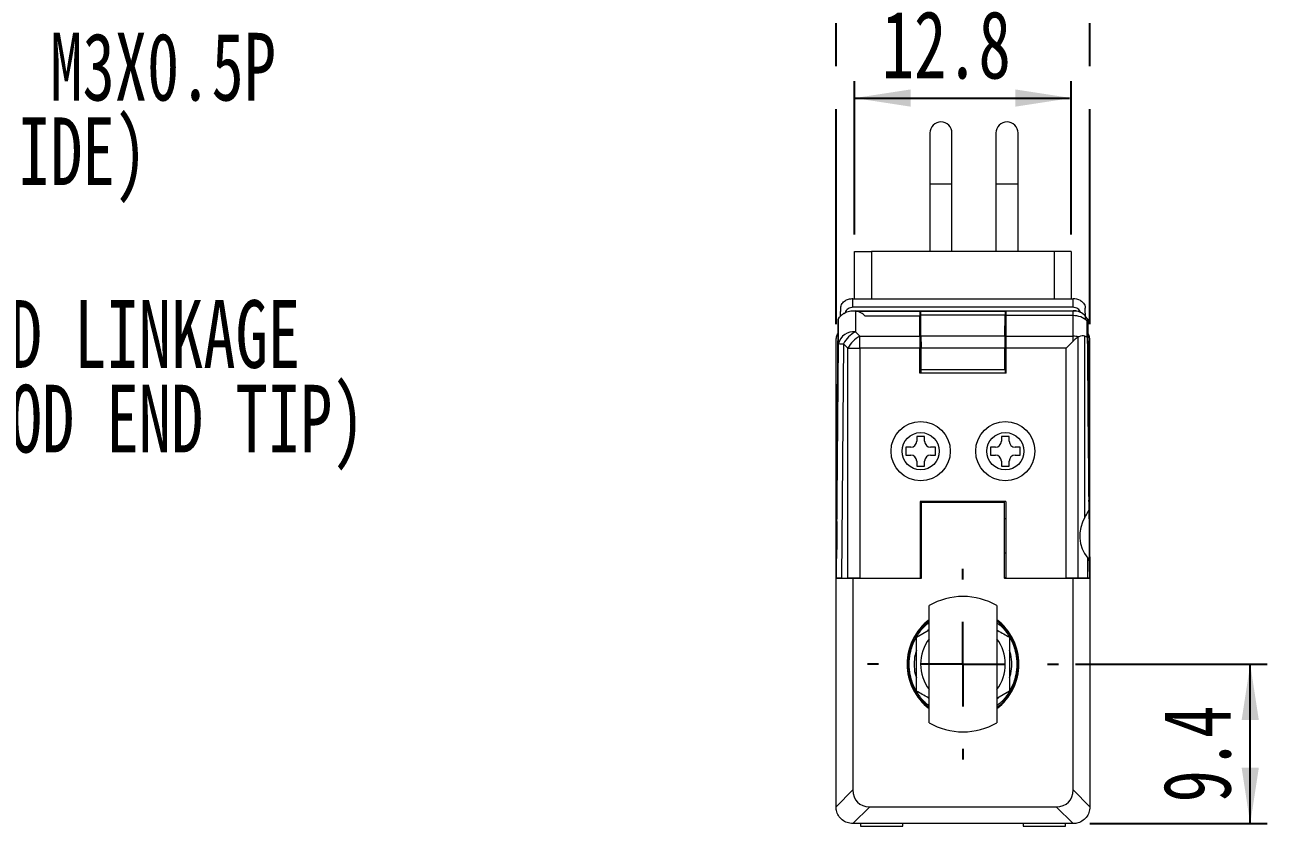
# Model space of a CAD drawing. Header units: millimetres. Extents: x 5 to 415, y 5 to 292.
# Drawn here: x 223.2 to 296.6, y 171 to 218.3 of the extents above; entities that cross this region are included whole.
import ezdxf

# ---------------------------------------------------------------- set-up
doc = ezdxf.new("R2010")
doc.units = ezdxf.units.MM
doc.linetypes.add('CENTERX2', pattern=[20.32, 12.7, -2.54, 2.54, -2.54])
doc.layers.add('CENTER_LINE', color=7, linetype='CENTERX2')
doc.styles.add('SLDTEXTSTYLE0', font='TXT', dxfattribs={"width": 0.7})
doc.dimstyles.new('SLDDIMSTYLE1', dxfattribs={"dimtxt": 4, "dimasz": 3.302, "dimexe": 0, "dimexo": 0.0625, "dimgap": 1, "dimtad": 1, "dimrnd": 1e-09, "dimzin": 12, "dimdsep": 46, "dimtxsty": 'SLDTEXTSTYLE0', "dimsah": 1, "dimcen": 0.09, "dimadec": 0, "dimazin": 3, "dimtfac": 1, "dimtofl": 0, "dimtmove": 0, "dimatfit": 3, "dimfxl": 1, "dimfrac": 2, "dimtolj": 1, "dimtzin": 12, "dimarcsym": 0})
doc.dimstyles.new('SLDDIMSTYLE3', dxfattribs={"dimtxt": 4, "dimasz": 3.302, "dimexe": 0, "dimexo": 0.0625, "dimgap": 1, "dimtad": 1, "dimdec": 1, "dimrnd": 1e-09, "dimzin": 12, "dimdsep": 46, "dimtxsty": 'SLDTEXTSTYLE0', "dimsah": 1, "dimcen": 0.09, "dimadec": 0, "dimazin": 3, "dimtfac": 1, "dimtdec": 1, "dimtofl": 0, "dimtmove": 0, "dimatfit": 3, "dimfxl": 1, "dimfrac": 2, "dimtolj": 1, "dimtzin": 12, "dimarcsym": 0})

# ---------------------------------------------------------------- blocks, each defined once
blk = doc.blocks.new('_D_12')
at = {"layer": 'CENTER_LINE'}
for p, q in [((272.201, 205.922), (272.201, 214.985)), ((285.001, 205.922), (285.001, 214.985)), ((272.201, 213.985), (285.001, 213.985))]:
    blk.add_line(p, q, dxfattribs=at)
for points in [[(272.201, 213.985), (275.503, 213.477), (275.503, 214.493)], [(285.001, 213.985), (281.699, 214.493), (281.699, 213.477)]]:
    blk.add_solid(points, dxfattribs=at)
at = {"layer": 'CENTER_LINE', "insert": (273.806, 219.141), "char_height": 4, "attachment_point": 1, "style": 'SLDTEXTSTYLE0'}
blk.add_mtext('12.8', dxfattribs=at)
blk = doc.blocks.new('_D_13')
at = {"layer": 'CENTER_LINE'}
for p, q in [((271.101, 200.622), (271.101, 222.923)), ((286.101, 200.622), (286.101, 222.923)), ((271.101, 221.923), (286.101, 221.923))]:
    blk.add_line(p, q, dxfattribs=at)
for centre, start, end in [((280.584, 224.254), 153.43495, 206.56505), ((276.617, 224.254), 333.43495, 26.56505)]:
    blk.add_arc(centre, 5.211, start, end, dxfattribs=at)
for points in [[(271.101, 221.923), (274.403, 221.415), (274.403, 222.431)], [(286.101, 221.923), (282.799, 222.431), (282.799, 221.415)]]:
    blk.add_solid(points, dxfattribs=at)
at = {"layer": 'CENTER_LINE', "insert": (275.923, 227.079), "char_height": 4, "attachment_point": 1, "style": 'SLDTEXTSTYLE0'}
blk.add_mtext('15', dxfattribs=at)
blk = doc.blocks.new('_D_14')
at = {"layer": 'CENTER_LINE'}
for p, q in [((285.241, 180.54), (296.568, 180.54)), ((295.568, 171.12), (295.568, 180.54)), ((286.101, 171.12), (296.568, 171.12))]:
    blk.add_line(p, q, dxfattribs=at)
for points in [[(295.568, 180.54), (295.06, 177.238), (296.076, 177.238)], [(295.568, 171.12), (296.076, 174.422), (295.06, 174.422)]]:
    blk.add_solid(points, dxfattribs=at)
at = {"layer": 'CENTER_LINE', "insert": (290.411, 172.374), "char_height": 4, "attachment_point": 1, "rotation": 90, "style": 'SLDTEXTSTYLE0'}
blk.add_mtext('9.4', dxfattribs=at)
blk = doc.blocks.new('SW_CENTERMARKSYMBOL_1')
at = {"layer": 'CENTER_LINE', "color": 0}
for p, q in [((0, 5), (0, 5.641)), ((0, 0), (0, 2.5)), ((-5, 0), (-5.641, 0)), ((0, 0), (-2.5, 0)), ((0, 0), (0, -2.5)), ((0, 0), (2.5, 0)), ((5, 0), (5.641, 0)), ((0, -5), (0, -5.641))]:
    blk.add_line(p, q, dxfattribs=at)
blk = doc.blocks.new('SW_NOTE_0_8')
at = {"layer": 'CENTER_LINE', "color": 0, "char_height": 4, "attachment_point": 1, "style": 'SLDTEXTSTYLE0'}
for s, insert in [('ROD LINKAGE', (0.576, 2.35)), ('(ROD END TIP)', (0.576, -2.65))]:
    blk.add_mtext(s, dxfattribs=dict(at, insert=insert))
blk = doc.blocks.new('SW_NOTE_0_9')
at = {"layer": 'CENTER_LINE', "color": 0, "char_height": 4, "attachment_point": 1, "style": 'SLDTEXTSTYLE0'}
for s, insert in [('NUT, M3X0.5P', (0.514, 2.409)), ('(INSIDE)', (0.514, -2.591))]:
    blk.add_mtext(s, dxfattribs=dict(at, insert=insert))

msp = doc.modelspace()

# ---------------------------------------------------------------- linework, layer by layer
at = {"color": 7, "linetype": 'Continuous', "lineweight": 18}
for p, q in [((276.651, 211.922), (276.651, 208.922)), ((277.951, 208.922), (277.951, 211.922)), ((280.551, 211.922), (280.551, 208.922)), ((281.851, 208.922), (281.851, 211.922)), ((276.651, 208.922), (276.651, 204.922)), ((277.951, 204.922), (277.951, 208.922)), ((280.551, 208.922), (280.551, 204.922)), ((281.851, 204.922), (281.851, 208.922)), ((272.201, 202.122), (272.201, 204.922)), ((284.001, 204.922), (273.201, 204.922)), ((285.001, 204.922), (285.001, 202.122)), ((272.101, 201.622), (272.101, 202.122)), ((272.101, 202.122), (285.101, 202.122)), ((285.101, 201.622), (285.101, 202.122)), ((271.578, 201.266), (271.633, 201.306)), ((285.101, 201.622), (272.101, 201.622)), ((272.101, 201.422), (285.101, 201.422)), ((272.101, 201.422), (276.051, 201.422)), ((272.254, 201.41), (272.254, 200.175)), ((272.321, 201.397), (276.051, 201.397)), ((276.051, 201.104), (272.831, 201.104)), ((276.051, 201.397), (276.051, 201.422)), ((276.051, 201.397), (276.051, 201.104)), ((276.051, 199.915), (276.051, 201.104)), ((276.122, 201.422), (276.101, 201.378)), ((276.101, 200.822), (276.101, 201.378)), ((276.101, 201.378), (276.105, 201.37)), ((281.097, 201.37), (276.105, 201.37)), ((276.12, 199.915), (276.109, 201.165)), ((281.092, 201.165), (276.109, 201.165)), ((276.122, 201.422), (281.079, 201.422)), ((281.079, 201.422), (281.101, 201.378)), ((281.081, 199.915), (281.092, 201.165)), ((281.101, 201.378), (281.097, 201.37)), ((281.101, 201.378), (281.101, 200.822)), ((281.151, 201.422), (285.101, 201.422)), ((281.151, 201.396), (281.151, 201.422)), ((285.101, 201.396), (281.151, 201.396)), ((281.151, 201.129), (281.151, 201.396)), ((285.101, 201.129), (281.151, 201.129)), ((281.151, 199.915), (281.151, 201.129)), ((285.101, 201.129), (285.101, 201.396)), ((285.101, 199.915), (285.101, 201.129)), ((285.834, 200.873), (285.83, 201.106)), ((271.101, 185.622), (271.234, 200.921)), ((271.254, 199.477), (271.254, 200.954)), ((276.101, 200.866), (276.051, 200.866)), ((276.101, 200.822), (276.051, 200.822)), ((276.101, 199.014), (276.101, 200.822)), ((281.101, 200.866), (281.151, 200.866)), ((281.101, 199.014), (281.101, 200.822)), ((281.101, 200.822), (281.151, 200.822)), ((285.94, 199.847), (285.94, 200.806)), ((285.967, 200.921), (286.101, 185.622)), ((271.101, 185.622), (271.101, 199.622)), ((272.254, 200.175), (272.515, 199.915)), ((272.515, 199.208), (272.515, 199.915)), ((272.515, 199.915), (276.051, 199.915)), ((276.051, 199.915), (276.051, 199.208)), ((281.081, 199.915), (276.12, 199.915)), ((281.151, 199.915), (285.101, 199.915)), ((281.151, 199.208), (281.151, 199.915)), ((284.686, 199.208), (285.101, 199.622)), ((285.101, 199.622), (285.101, 199.915)), ((285.393, 199.851), (285.393, 185.622)), ((285.808, 189.215), (285.808, 199.915)), ((286.101, 185.622), (286.101, 199.622)), ((271.132, 185.622), (271.254, 199.477)), ((271.547, 199.468), (271.425, 185.622)), ((271.808, 199.208), (271.547, 199.468)), ((271.808, 199.208), (272.515, 199.208)), ((271.808, 185.622), (271.808, 199.208)), ((276.051, 199.208), (272.515, 199.208)), ((272.515, 199.208), (272.515, 185.622)), ((276.051, 197.722), (276.051, 199.208)), ((276.101, 199.014), (276.051, 199.014)), ((276.106, 198.422), (276.101, 199.014)), ((281.079, 199.208), (276.122, 199.208)), ((276.122, 197.922), (276.122, 199.208)), ((281.079, 197.922), (281.079, 199.208)), ((281.095, 198.422), (281.101, 199.014)), ((281.101, 199.014), (281.151, 199.014)), ((284.686, 199.208), (281.151, 199.208)), ((281.151, 197.722), (281.151, 199.208)), ((284.686, 185.622), (284.686, 199.208)), ((276.109, 198.422), (276.051, 198.422)), ((276.109, 197.922), (276.109, 198.422)), ((281.092, 197.922), (281.092, 198.422)), ((281.092, 198.422), (281.151, 198.422)), ((276.109, 197.922), (276.051, 197.922)), ((281.151, 197.722), (276.051, 197.722)), ((276.104, 197.922), (276.104, 197.722)), ((276.113, 197.922), (276.113, 197.722)), ((276.122, 197.922), (276.113, 197.922)), ((281.079, 197.922), (276.122, 197.922)), ((281.079, 197.922), (281.088, 197.922)), ((281.088, 197.922), (281.088, 197.722)), ((281.092, 197.922), (281.151, 197.922)), ((281.097, 197.922), (281.097, 197.722)), ((275.867, 193.997), (275.867, 193.705)), ((276.334, 193.997), (275.867, 193.997)), ((276.334, 193.705), (276.334, 193.997)), ((281.334, 193.997), (280.867, 193.997)), ((280.867, 193.997), (280.867, 193.705)), ((281.334, 193.705), (281.334, 193.997)), ((275.226, 193.355), (275.226, 192.889)), ((275.517, 193.355), (275.226, 193.355)), ((276.976, 193.355), (276.684, 193.355)), ((276.976, 192.889), (276.976, 193.355)), ((280.226, 193.355), (280.226, 192.889)), ((280.517, 193.355), (280.226, 193.355)), ((281.976, 193.355), (281.684, 193.355)), ((281.976, 192.889), (281.976, 193.355)), ((275.226, 192.889), (275.517, 192.889)), ((275.867, 192.539), (275.867, 192.247)), ((276.334, 192.247), (276.334, 192.539)), ((276.684, 192.889), (276.976, 192.889)), ((280.226, 192.889), (280.517, 192.889)), ((280.867, 192.539), (280.867, 192.247)), ((281.334, 192.247), (281.334, 192.539)), ((281.684, 192.889), (281.976, 192.889)), ((275.867, 192.247), (276.334, 192.247)), ((280.867, 192.247), (281.334, 192.247)), ((281.126, 190.147), (276.076, 190.147)), ((276.076, 190.147), (276.076, 185.622)), ((276.151, 185.62), (276.151, 190.12)), ((276.151, 190.12), (281.051, 190.12)), ((277.555, 190.147), (277.528, 190.12)), ((278.683, 190.12), (278.655, 190.147)), ((281.051, 185.62), (281.051, 190.12)), ((281.126, 190.147), (281.126, 185.622)), ((276.151, 189.122), (276.076, 189.122)), ((281.126, 189.122), (281.051, 189.122)), ((276.076, 187.122), (276.151, 187.122)), ((281.051, 187.122), (281.126, 187.122)), ((285.979, 185.622), (285.968, 186.801)), ((286.058, 186.576), (286.066, 185.622)), ((276.151, 186.053), (276.076, 186.093)), ((281.126, 185.654), (281.021, 185.62)), ((271.132, 185.622), (271.101, 185.622)), ((271.101, 172.12), (271.101, 185.62)), ((271.101, 185.62), (272.101, 185.62)), ((271.106, 185.62), (271.106, 185.622)), ((271.12, 185.62), (271.12, 185.622)), ((271.425, 185.622), (271.132, 185.622)), ((271.416, 185.62), (271.416, 185.622)), ((271.425, 185.622), (271.808, 185.622)), ((271.798, 185.62), (271.798, 185.622)), ((272.515, 185.622), (271.808, 185.622)), ((271.851, 185.62), (271.851, 185.622)), ((272.101, 185.62), (272.101, 173.11)), ((272.101, 185.62), (276.151, 185.62)), ((272.515, 185.622), (276.076, 185.622)), ((272.651, 185.622), (272.651, 185.62)), ((281.051, 185.62), (285.101, 185.62)), ((281.126, 185.622), (284.686, 185.622)), ((285.393, 185.622), (284.686, 185.622)), ((285.101, 173.11), (285.101, 185.62)), ((285.101, 185.62), (286.101, 185.62)), ((285.201, 185.62), (285.201, 185.622)), ((285.979, 185.622), (285.393, 185.622)), ((285.701, 185.622), (285.701, 185.62)), ((285.785, 185.622), (285.785, 185.62)), ((286.066, 185.622), (285.979, 185.622)), ((286.101, 185.622), (286.066, 185.622)), ((286.081, 185.62), (286.081, 185.622)), ((286.092, 185.62), (286.092, 185.622)), ((286.101, 185.62), (286.101, 172.12)), ((276.601, 177.075), (276.601, 184.004)), ((280.601, 184.004), (280.601, 180.54)), ((276.302, 182.838), (276.601, 183.082)), ((280.899, 182.838), (280.601, 183.091)), ((275.851, 182.127), (276.601, 182.56)), ((280.601, 180.54), (280.601, 177.075)), ((281.351, 178.952), (280.601, 178.519)), ((271.101, 172.11), (272.101, 173.11)), ((285.101, 173.11), (286.1, 172.11)), ((273.09, 172.12), (272.091, 171.12)), ((273.09, 172.12), (284.111, 172.12)), ((285.111, 171.12), (284.111, 172.12)), ((285.101, 171.12), (272.101, 171.12)), ((272.551, 171.12), (272.551, 170.97)), ((275.051, 170.97), (275.051, 171.12)), ((282.151, 171.12), (282.151, 170.97)), ((284.651, 170.97), (284.651, 171.12)), ((272.551, 170.97), (273.801, 170.97)), ((273.801, 170.97), (275.051, 170.97)), ((282.151, 170.97), (283.401, 170.97)), ((283.401, 170.97), (284.651, 170.97))]:
    msp.add_line(p, q, dxfattribs=at)
at = {"color": 8, "linetype": 'Continuous', "lineweight": 18}
for p, q in [((276.651, 208.922), (277.951, 208.922)), ((280.551, 208.922), (281.851, 208.922)), ((273.201, 204.922), (273.201, 202.122)), ((284.001, 202.122), (284.001, 204.922))]:
    msp.add_line(p, q, dxfattribs=at)
at = {"color": 7, "linetype": 'Continuous', "lineweight": 18}
for centre, radius in [((276.101, 193.122), 1.75), ((281.101, 193.122), 1.75), ((276.101, 193.122), 1.1), ((281.101, 193.122), 1.1)]:
    msp.add_circle(centre, radius, dxfattribs=at)
for centre, radius, start, end in [((277.301, 211.922), 0.65, 0, 180), ((281.201, 211.922), 0.65, 0, 180), ((285.101, 201.122), 1, 63.69863, 90), ((272.101, 200.422), 1, 43.04269, 81.16753), ((285.101, 200.422), 1, 82.48354, 90), ((285.101, 200.422), 1, 77.34027, 90), ((285.142, 199.984), 1.146, 45.82364, 92.07245), ((285.101, 200.422), 1, 32.66721, 77.34027), ((272.101, 200.422), 1, 147.81989, 150.05281), ((285.101, 200.422), 1, 29.94719, 32.66721), ((272.131, 199.286), 0.897, 82.12722, 167.73628), ((273.007, 198.716), 1.642, 117.27378, 152.72622), ((273.267, 198.455), 1.642, 117.27378, 152.72622), ((285.102, 198.536), 1.378, 76.08614, 90.07918), ((285.627, 199.489), 0.43, 116.60592, 122.80643), ((285.101, 199.622), 1, 0, 29.12304), ((271.553, 204.602), 5.133, 266.658, 269.92808), ((275.517, 193.705), 0.35, 270, 0), ((276.684, 193.705), 0.35, 180, 270), ((280.517, 193.705), 0.35, 270, 0), ((281.684, 193.705), 0.35, 180, 270), ((275.517, 192.539), 0.35, 0, 90), ((276.684, 192.539), 0.35, 90, 180), ((280.517, 192.539), 0.35, 0, 90), ((281.684, 192.539), 0.35, 90, 180), ((287.601, 188.122), 2.1, 148.62287, 218.98329), ((278.601, 180.54), 4, 60, 120), ((278.601, 180.54), 3.3, 127.3052, 232.6948), ((278.601, 180.54), 3.3, 307.3052, 52.6948), ((278.601, 180.54), 2.5, 143.1301, 180), ((278.601, 180.54), 2.5, 323.1301, 36.8699), ((278.601, 180.54), 2.5, 180, 216.8699), ((278.601, 180.54), 4, 240, 270), ((278.601, 180.54), 4, 270, 300), ((272.101, 172.12), 1, 180, 180.573), ((285.101, 172.12), 1, 359.427, 0), ((272.101, 172.12), 1, 269.427, 270), ((285.101, 172.12), 1, 270, 270.573)]:
    msp.add_arc(centre, radius, start, end, dxfattribs=at)
for centre, major_axis, ratio, start_param, end_param in [((285.101, 198.208), (0.707, 1.707), 0.414214, 0, 0.445561), ((285.101, 199.622), (1, 0), 0.414214, 0.573826, 0.785398), ((285.101, 296.625), (-1, 114.593), 0.000076, 2.576493, 2.77517), ((286.057, 188.122), (-0.018, 2.1), 0.008727, 2.398373, 7.046704), ((274.08, 174.099), (-1.715, -1.715), 0.57735, 5.759587, 6.806784), ((283.121, 174.099), (1.715, -1.715), 0.57735, 5.759587, 6.806784)]:
    msp.add_ellipse(centre, major_axis=major_axis, ratio=ratio, start_param=start_param, end_param=end_param, dxfattribs=at)
msp.add_ellipse((271.144, 188.122), major_axis=(0.007, 0.85), ratio=0.008727, dxfattribs=at)
for points in [[(272.201, 204.922), (272.216, 204.922), (272.246, 204.922), (272.477, 204.922), (272.807, 204.922), (273.069, 204.922), (273.201, 204.922)], [(285.001, 204.922), (284.986, 204.922), (284.955, 204.922), (284.724, 204.922), (284.394, 204.922), (284.132, 204.922), (284.001, 204.922)], [(275.598, 179.296), (275.526, 179.497), (275.383, 179.899), (275.361, 180.325), (275.351, 180.538)]]:
    msp.add_open_spline(points, degree=3, dxfattribs=at)
for points, knots in [([(271.379, 201.579), (271.383, 201.625), (271.392, 201.714), (271.452, 201.841), (271.54, 201.948), (271.619, 201.995), (271.657, 202.018)], [0, 0, 0, 0, 0.268398, 0.522178, 0.764747, 1, 1, 1, 1]), ([(272.101, 202.122), (272.024, 202.117), (271.87, 202.108), (271.728, 202.048), (271.657, 202.018)], [0, 0, 0, 0, 0.500008, 1, 1, 1, 1]), ([(285.544, 202.018), (285.588, 201.991), (285.676, 201.937), (285.768, 201.811), (285.814, 201.688), (285.82, 201.609), (285.822, 201.579)], [0, 0, 0, 0, 0.270501, 0.54064, 0.820446, 1, 1, 1, 1]), ([(271.254, 200.954), (271.258, 200.961), (271.266, 200.974), (271.348, 201.089), (271.507, 201.24), (271.75, 201.373), (272.014, 201.433), (272.189, 201.416), (272.254, 201.41)], [0, 0, 0, 0, 0.154072, 0.309207, 0.488335, 0.671502, 0.878231, 1, 1, 1, 1]), ([(271.371, 201.122), (271.372, 201.199), (271.375, 201.359), (271.378, 201.503), (271.379, 201.579)], [0, 0, 0, 0, 0.479315, 1, 1, 1, 1]), ([(272.101, 201.622), (272.051, 201.618), (271.951, 201.609), (271.816, 201.541), (271.702, 201.44), (271.658, 201.351), (271.635, 201.306)], [0, 0, 0, 0, 0.249883, 0.499844, 0.749883, 1, 1, 1, 1]), ([(276.109, 201.165), (276.108, 201.229), (276.107, 201.345), (276.105, 201.362), (276.105, 201.37)], [0, 0, 0, 0, 0.557681, 1, 1, 1, 1]), ([(281.097, 201.37), (281.096, 201.358), (281.094, 201.336), (281.093, 201.217), (281.092, 201.165)], [0, 0, 0, 0, 0.557682, 1, 1, 1, 1]), ([(285.566, 201.306), (285.544, 201.351), (285.499, 201.44), (285.385, 201.541), (285.25, 201.609), (285.15, 201.618), (285.101, 201.622)], [0, 0, 0, 0, 0.250117, 0.500156, 0.750117, 1, 1, 1, 1]), ([(285.32, 201.398), (285.318, 201.397), (285.315, 201.397), (285.28, 201.396), (285.226, 201.396), (285.163, 201.396), (285.12, 201.396), (285.101, 201.396)], [0, 0, 0, 0, 0.209529, 0.419059, 0.628588, 0.838117, 1, 1, 1, 1]), ([(285.83, 201.122), (285.829, 201.194), (285.826, 201.354), (285.823, 201.499), (285.822, 201.579)], [0, 0, 0, 0, 0.4520547, 1, 1, 1, 1]), ([(285.942, 200.962), (285.942, 200.96), (285.941, 200.957), (285.941, 200.919), (285.94, 200.862), (285.94, 200.813), (285.94, 200.806)], [0, 0, 0, 0, 0.238751, 0.502449, 0.923769, 1, 1, 1, 1]), ([(271.101, 199.622), (271.106, 199.71), (271.117, 199.879), (271.191, 200.03), (271.227, 200.103)], [0, 0, 0, 0, 0.522752, 1, 1, 1, 1]), ([(276.12, 199.915), (276.12, 199.799), (276.122, 199.59), (276.122, 199.325), (276.122, 199.208)], [0, 0, 0, 0, 0.557568, 1, 1, 1, 1]), ([(281.081, 199.915), (281.081, 199.799), (281.079, 199.59), (281.079, 199.325), (281.079, 199.208)], [0, 0, 0, 0, 0.557568, 1, 1, 1, 1]), ([(285.393, 199.851), (285.319, 199.801), (285.221, 199.736), (285.123, 199.644), (285.101, 199.622)], [0, 0, 0, 0, 0.765617, 1, 1, 1, 1]), ([(285.808, 189.215), (285.88, 189.338), (285.966, 189.486), (286.022, 189.617), (286.031, 189.639)], [0, 0, 0, 0, 0.837006, 1, 1, 1, 1]), ([(285.968, 186.801), (285.997, 186.757), (286.047, 186.682), (286.055, 186.607), (286.058, 186.576)], [0, 0, 0, 0, 0.582995, 1, 1, 1, 1]), ([(276.302, 182.838), (276.188, 182.713), (275.95, 182.454), (275.633, 181.912), (275.397, 181.257), (275.367, 180.79), (275.351, 180.54)], [0, 0, 0, 0, 0.213785, 0.44234, 0.70087, 1, 1, 1, 1]), ([(276.601, 178.085), (276.515, 178.151), (276.265, 178.344), (275.941, 178.764), (275.641, 179.313), (275.46, 179.915), (275.398, 180.54), (275.46, 181.164), (275.642, 181.766), (275.941, 182.316), (276.265, 182.735), (276.515, 182.928), (276.601, 182.994)], [0, 0, 0, 0, 0.057363, 0.167999, 0.278687, 0.389361, 0.500023, 0.610691, 0.721362, 0.832019, 0.942661, 1, 1, 1, 1]), ([(280.601, 182.994), (280.686, 182.928), (280.936, 182.735), (281.261, 182.316), (281.56, 181.766), (281.742, 181.164), (281.803, 180.54), (281.74, 179.915), (281.558, 179.314), (281.26, 178.764), (280.936, 178.344), (280.686, 178.151), (280.601, 178.084)], [0, 0, 0, 0, 0.057331, 0.1680267, 0.2787183, 0.3893869, 0.5000413, 0.6107133, 0.7214048, 0.8320582, 0.9426261, 1, 1, 1, 1]), ([(280.899, 182.838), (281.041, 182.679), (281.325, 182.361), (281.62, 181.79), (281.815, 181.178), (281.839, 180.752), (281.851, 180.54)], [0, 0, 0, 0, 0.24998, 0.499986, 0.749993, 1, 1, 1, 1]), ([(275.851, 178.952), (275.851, 179.086), (275.851, 179.675), (275.851, 180.74), (275.851, 181.662), (275.851, 182.127)], [0, 0, 0, 0, 0.1269715, 0.560077, 1, 1, 1, 1]), ([(276.601, 182.608), (276.587, 182.598), (276.549, 182.568), (276.521, 182.529), (276.502, 182.504)], [0, 0, 0, 0, 0.351875, 1, 1, 1, 1]), ([(280.601, 182.56), (280.62, 182.549), (280.871, 182.404), (281.12, 182.26), (281.351, 182.127)], [0, 0, 0, 0, 0.076233, 1, 1, 1, 1]), ([(281.351, 182.127), (281.351, 181.669), (281.351, 180.747), (281.351, 179.682), (281.351, 179.086), (281.351, 178.952)], [0, 0, 0, 0, 0.4333142, 0.8730283, 1, 1, 1, 1]), ([(275.851, 181.353), (275.823, 181.269), (275.735, 181.007), (275.708, 180.538), (275.735, 180.07), (275.823, 179.809), (275.851, 179.725)], [0, 0, 0, 0, 0.158882, 0.500954, 0.841396, 1, 1, 1, 1]), ([(281.351, 179.729), (281.378, 179.811), (281.466, 180.074), (281.493, 180.541), (281.466, 181.009), (281.378, 181.271), (281.351, 181.355)], [0, 0, 0, 0, 0.157843, 0.500145, 0.840814, 1, 1, 1, 1]), ([(275.351, 180.54), (275.353, 180.755), (275.356, 180.993), (275.426, 181.218), (275.433, 181.239)], [0, 0, 0, 0, 0.902588, 1, 1, 1, 1]), ([(280.601, 177.986), (280.621, 178), (280.825, 178.135), (281.147, 178.497), (281.532, 179.078), (281.797, 179.777), (281.832, 180.281), (281.851, 180.54)], [0, 0, 0, 0, 0.025222, 0.247582, 0.484147, 0.734994, 1, 1, 1, 1]), ([(281.851, 180.54), (281.848, 180.325), (281.845, 180.082), (281.772, 179.852), (281.764, 179.826)], [0, 0, 0, 0, 0.8843083, 1, 1, 1, 1]), ([(276.601, 177.989), (276.539, 178.035), (276.349, 178.177), (276.081, 178.473), (275.8, 178.861), (275.665, 179.151), (275.598, 179.296)], [0, 0, 0, 0, 0.138997, 0.425998, 0.712999, 1, 1, 1, 1]), ([(276.601, 178.519), (276.581, 178.53), (276.33, 178.675), (276.081, 178.819), (275.851, 178.952)], [0, 0, 0, 0, 0.076233, 1, 1, 1, 1]), ([(280.601, 178.471), (280.614, 178.481), (280.652, 178.511), (280.68, 178.55), (280.699, 178.575)], [0, 0, 0, 0, 0.352345, 1, 1, 1, 1]), ([(272.091, 171.12), (271.979, 171.132), (271.755, 171.156), (271.458, 171.33), (271.235, 171.584), (271.119, 171.859), (271.106, 172.04), (271.101, 172.11)], [0, 0, 0, 0, 0.2167717, 0.4334534, 0.649886, 0.8645239, 1, 1, 1, 1]), ([(286.1, 172.11), (286.088, 171.998), (286.064, 171.774), (285.89, 171.477), (285.636, 171.254), (285.361, 171.138), (285.18, 171.125), (285.111, 171.12)], [0, 0, 0, 0, 0.216772, 0.433453, 0.649886, 0.864524, 1, 1, 1, 1])]:
    msp.add_open_spline(points, degree=3, knots=knots, dxfattribs=at)

# ---------------------------------------------------------------- block references
at = {"layer": 'CENTER_LINE'}
for name, p in [('SW_NOTE_0_9', (214.652, 215.43)), ('SW_NOTE_0_8', (217.915, 199.695)), ('SW_CENTERMARKSYMBOL_1', (278.601, 180.54))]:
    msp.add_blockref(name, p, dxfattribs=at)

# ---------------------------------------------------------------- dimensions: what is measured, and where the dimension line sits
dim = msp.add_linear_dim(base=(286.101, 221.923), p1=(271.101, 199.622), p2=(286.101, 199.622), text='(<>)', dimstyle='SLDDIMSTYLE1', dxfattribs=at)
dim.commit()
dim.dimension.update_dxf_attribs({"geometry": '_D_13', "text_midpoint": (278.601, 221.923), "dimtype": 160})
dim = msp.add_linear_dim(base=(285.001, 213.985), p1=(272.201, 204.922), p2=(285.001, 204.922), dimstyle='SLDDIMSTYLE1', dxfattribs=at)
dim.commit()
dim.dimension.update_dxf_attribs({"geometry": '_D_12', "text_midpoint": (278.601, 213.985), "dimtype": 160})
dim = msp.add_linear_dim(base=(295.568, 180.54), p1=(285.101, 171.12), p2=(284.241, 180.54), angle=90, dimstyle='SLDDIMSTYLE3', dxfattribs=at)
dim.commit()
dim.dimension.update_dxf_attribs({"geometry": '_D_14', "text_midpoint": (295.568, 175.83), "dimtype": 160})

doc.saveas('drawing.dxf')
